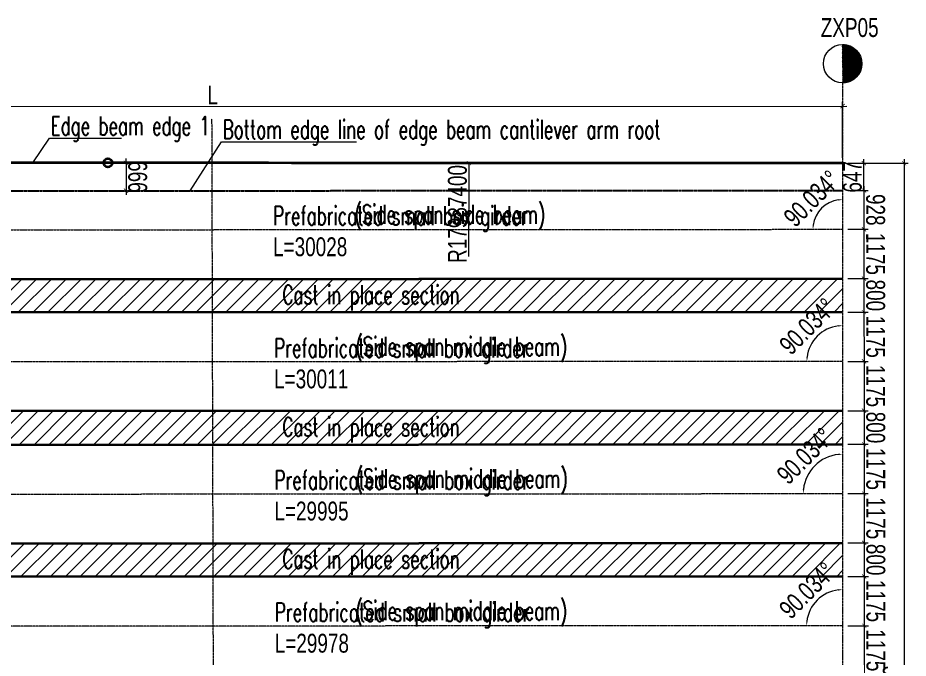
# Model space of a CAD drawing. Extents: x -2667085 to 4, y -2479164 to 2.
# Drawn here: x -2653756 to -2632528, y -2391876 to -2376611 of the extents above; entities that cross this region are included whole.
import ezdxf

# ---------------------------------------------------------------- set-up
doc = ezdxf.new("R2010")
doc.units = 0
doc.header["$MEASUREMENT"] = 0
doc.header["$PDMODE"] = 3
for name, pattern in [('CONTINOUS', [0]), ('DASHDOT', [1, 0.5, -0.25, 0, -0.25]), ('DASHED', [0.75, 0.5, -0.25]), ('ZXX0', [30, 13, -2, 0.5, -2, 12.5])]:
    doc.linetypes.add(name, pattern=pattern)
doc.layers.get('0').update_dxf_attribs({"linetype": 'CONTINUOUS'})
doc.layers.get('DEFPOINTS').update_dxf_attribs({"linetype": 'CONTINUOUS'})
for name, color, linetype, lineweight in [('Thick', 4, 'CONTINOUS', 35), ('桥－总－中心线', 1, 'ZXX0', 13), ('桥－构造轮廓－实线', 4, 'CONTINUOUS', 35), ('桥－构造轮廓－虚线', 3, 'DASHED', 25), ('桥－综合标注', 31, 'CONTINUOUS', 13), ('桥－综合说明', 7, 'CONTINUOUS', 13)]:
    doc.layers.add(name, color=color, linetype=linetype, lineweight=lineweight)
doc.styles.add('SMEDI', font='smsim.shx', dxfattribs={"width": 0.75, "bigfont": 'smfs.shx'})
doc.styles.add('TONGJI-FONT', font='simplex.shx', dxfattribs={"width": 0.65})
doc.dimstyles.new('1-150', dxfattribs={"dimtxt": 450, "dimasz": 100, "dimexe": 100, "dimexo": 125, "dimgap": 50, "dimtad": 1, "dimdec": 0, "dimtxsty": 'SMEDI', "dimblk": 'ARCHTICK', "dimcen": 2.5, "dimdle": 100, "dimclrd": 256, "dimclre": 256, "dimclrt": 256, "dimazin": 3, "dimtfac": 1, "dimtdec": 0, "dimtix": 1, "dimtmove": 2, "dimatfit": 3, "dimldrblk": 'ARCHTICK', "dimfxl": 2, "dimlwd": -1, "dimlwe": -1, "dimarcsym": 0})
doc.dimstyles.new('1-150角度', dxfattribs={"dimtxt": 450, "dimasz": 100, "dimexe": 100, "dimexo": 125, "dimgap": 5, "dimtad": 1, "dimdec": 3, "dimtxsty": 'SMEDI', "dimcen": 2.5, "dimdle": 100, "dimclrd": 256, "dimclre": 256, "dimclrt": 256, "dimadec": 3, "dimazin": 3, "dimtfac": 1, "dimtdec": 3, "dimtmove": 2, "dimatfit": 3, "dimldrblk": 'ARCHTICK', "dimfxl": 2, "dimlwd": -1, "dimlwe": -1, "dimarcsym": 0})

# ---------------------------------------------------------------- blocks, each defined once
blk = doc.blocks.new('_ArchTick')
at = {"color": 0, "linetype": 'ByBlock', "const_width": 0.15}
blk.add_lwpolyline([(-0.5, -0.5), (0.5, 0.5)], dxfattribs=at)
blk = doc.blocks.new('*D257')
at = {"layer": 'DEFPOINTS', "color": 0, "transparency": 16777216}
for p in [(-2634091, -2380724), (-2634090, -2381652), (-2633583, -2381652)]:
    blk.add_point(p, dxfattribs=at)
at = {"layer": '桥－综合标注', "transparency": 16777216}
for p, q in [((-2633584, -2380624), (-2633583, -2381752)), ((-2633966, -2380724), (-2633484, -2380724)), ((-2633965, -2381652), (-2633483, -2381652))]:
    blk.add_line(p, q, dxfattribs=at)
at = {"layer": '桥－综合标注', "transparency": 16777216, "xscale": 100, "yscale": 100, "zscale": 100}
for p, rotation in [((-2633584, -2380724), 90.05806722867273), ((-2633583, -2381652), 270.0580672286727)]:
    blk.add_blockref('_ArchTick', p, dxfattribs=dict(at, rotation=rotation))
at = {"layer": '桥－综合标注', "transparency": 16777216, "insert": (-2633308, -2381187), "char_height": 450, "attachment_point": 5, "rotation": 270.0581, "style": 'SMEDI'}
blk.add_mtext('\\A1;928', dxfattribs=at)
blk = doc.blocks.new('*D258')
at = {"layer": 'DEFPOINTS', "color": 0, "transparency": 16777216}
for p in [(-2634090, -2381652), (-2634091, -2382827), (-2633582, -2382827)]:
    blk.add_point(p, dxfattribs=at)
at = {"layer": '桥－综合标注', "transparency": 16777216}
for p, q in [((-2633965, -2381652), (-2633483, -2381652)), ((-2633583, -2381552), (-2633582, -2382927)), ((-2633966, -2382827), (-2633482, -2382827))]:
    blk.add_line(p, q, dxfattribs=at)
at = {"layer": '桥－综合标注', "transparency": 16777216, "xscale": 100, "yscale": 100, "zscale": 100}
for p, rotation in [((-2633583, -2381652), 90.03421358497303), ((-2633582, -2382827), 270.0342135849729)]:
    blk.add_blockref('_ArchTick', p, dxfattribs=dict(at, rotation=rotation))
at = {"layer": '桥－综合标注', "transparency": 16777216, "insert": (-2633308, -2382239), "char_height": 450, "attachment_point": 5, "rotation": 270.0342, "style": 'SMEDI'}
blk.add_mtext('\\A1;1175', dxfattribs=at)
blk = doc.blocks.new('*D259')
at = {"layer": 'DEFPOINTS', "color": 0, "transparency": 16777216}
for p in [(-2634091, -2382827), (-2634091, -2383627), (-2633582, -2383627)]:
    blk.add_point(p, dxfattribs=at)
at = {"layer": '桥－综合标注', "transparency": 16777216}
for p, q in [((-2633582, -2382727), (-2633582, -2383727)), ((-2633966, -2382827), (-2633482, -2382827)), ((-2633966, -2383627), (-2633482, -2383627))]:
    blk.add_line(p, q, dxfattribs=at)
at = {"layer": '桥－综合标注', "transparency": 16777216, "xscale": 100, "yscale": 100, "zscale": 100}
for p, rotation in [((-2633582, -2382827), 90.03421358497303), ((-2633582, -2383627), 270.0342135849729)]:
    blk.add_blockref('_ArchTick', p, dxfattribs=dict(at, rotation=rotation))
at = {"layer": '桥－综合标注', "transparency": 16777216, "insert": (-2633307, -2383227), "char_height": 450, "attachment_point": 5, "rotation": 270.0342, "style": 'SMEDI'}
blk.add_mtext('\\A1;800', dxfattribs=at)
blk = doc.blocks.new('*D260')
at = {"layer": 'DEFPOINTS', "color": 0, "transparency": 16777216}
for p in [(-2634091, -2383627), (-2634091, -2384802), (-2633581, -2384802)]:
    blk.add_point(p, dxfattribs=at)
at = {"layer": '桥－综合标注', "transparency": 16777216}
for p, q in [((-2633966, -2383627), (-2633482, -2383627)), ((-2633582, -2383527), (-2633581, -2384902)), ((-2633966, -2384802), (-2633481, -2384802))]:
    blk.add_line(p, q, dxfattribs=at)
at = {"layer": '桥－综合标注', "transparency": 16777216, "xscale": 100, "yscale": 100, "zscale": 100}
for p, rotation in [((-2633582, -2383627), 90.03421358497303), ((-2633581, -2384802), 270.0342135849729)]:
    blk.add_blockref('_ArchTick', p, dxfattribs=dict(at, rotation=rotation))
at = {"layer": '桥－综合标注', "transparency": 16777216, "insert": (-2633306, -2384214), "char_height": 450, "attachment_point": 5, "rotation": 270.0342, "style": 'SMEDI'}
blk.add_mtext('\\A1;1175', dxfattribs=at)
blk = doc.blocks.new('*D261')
at = {"layer": 'DEFPOINTS', "color": 0, "transparency": 16777216}
for p in [(-2634091, -2384802), (-2634091, -2385977), (-2633580, -2385977)]:
    blk.add_point(p, dxfattribs=at)
at = {"layer": '桥－综合标注', "transparency": 16777216}
for p, q in [((-2633581, -2384702), (-2633580, -2386077)), ((-2633966, -2384802), (-2633481, -2384802)), ((-2633966, -2385977), (-2633480, -2385977))]:
    blk.add_line(p, q, dxfattribs=at)
at = {"layer": '桥－综合标注', "transparency": 16777216, "xscale": 100, "yscale": 100, "zscale": 100}
for p, rotation in [((-2633581, -2384802), 90.03421358497303), ((-2633580, -2385977), 270.0342135849729)]:
    blk.add_blockref('_ArchTick', p, dxfattribs=dict(at, rotation=rotation))
at = {"layer": '桥－综合标注', "transparency": 16777216, "insert": (-2633306, -2385389), "char_height": 450, "attachment_point": 5, "rotation": 270.0342, "style": 'SMEDI'}
blk.add_mtext('\\A1;1175', dxfattribs=at)
blk = doc.blocks.new('*D262')
at = {"layer": 'DEFPOINTS', "color": 0, "transparency": 16777216}
for p in [(-2634091, -2385977), (-2634091, -2386777), (-2633580, -2386777)]:
    blk.add_point(p, dxfattribs=at)
at = {"layer": '桥－综合标注', "transparency": 16777216}
for p, q in [((-2633966, -2385977), (-2633480, -2385977)), ((-2633580, -2385877), (-2633580, -2386877)), ((-2633966, -2386777), (-2633480, -2386777))]:
    blk.add_line(p, q, dxfattribs=at)
at = {"layer": '桥－综合标注', "transparency": 16777216, "xscale": 100, "yscale": 100, "zscale": 100}
for p, rotation in [((-2633580, -2385977), 90.03421358497303), ((-2633580, -2386777), 270.0342135849729)]:
    blk.add_blockref('_ArchTick', p, dxfattribs=dict(at, rotation=rotation))
at = {"layer": '桥－综合标注', "transparency": 16777216, "insert": (-2633305, -2386377), "char_height": 450, "attachment_point": 5, "rotation": 270.0342, "style": 'SMEDI'}
blk.add_mtext('\\A1;800', dxfattribs=at)
blk = doc.blocks.new('*D263')
at = {"layer": 'DEFPOINTS', "color": 0, "transparency": 16777216}
for p in [(-2634091, -2386777), (-2634091, -2387952), (-2633579, -2387952)]:
    blk.add_point(p, dxfattribs=at)
at = {"layer": '桥－综合标注', "transparency": 16777216}
for p, q in [((-2633966, -2386777), (-2633480, -2386777)), ((-2633580, -2386677), (-2633579, -2388052)), ((-2633966, -2387952), (-2633479, -2387952))]:
    blk.add_line(p, q, dxfattribs=at)
at = {"layer": '桥－综合标注', "transparency": 16777216, "xscale": 100, "yscale": 100, "zscale": 100}
for p, rotation in [((-2633580, -2386777), 90.03421358497303), ((-2633579, -2387952), 270.0342135849729)]:
    blk.add_blockref('_ArchTick', p, dxfattribs=dict(at, rotation=rotation))
at = {"layer": '桥－综合标注', "transparency": 16777216, "insert": (-2633305, -2387364), "char_height": 450, "attachment_point": 5, "rotation": 270.0342, "style": 'SMEDI'}
blk.add_mtext('\\A1;1175', dxfattribs=at)
blk = doc.blocks.new('*D264')
at = {"layer": 'DEFPOINTS', "color": 0, "transparency": 16777216}
for p in [(-2634091, -2387952), (-2634090, -2389127), (-2633579, -2389127)]:
    blk.add_point(p, dxfattribs=at)
at = {"layer": '桥－综合标注', "transparency": 16777216}
for p, q in [((-2633579, -2387852), (-2633578, -2389227)), ((-2633966, -2387952), (-2633479, -2387952)), ((-2633965, -2389127), (-2633479, -2389127))]:
    blk.add_line(p, q, dxfattribs=at)
at = {"layer": '桥－综合标注', "transparency": 16777216, "xscale": 100, "yscale": 100, "zscale": 100}
for p, rotation in [((-2633579, -2387952), 90.03421358497303), ((-2633579, -2389127), 270.0342135849729)]:
    blk.add_blockref('_ArchTick', p, dxfattribs=dict(at, rotation=rotation))
at = {"layer": '桥－综合标注', "transparency": 16777216, "insert": (-2633304, -2388539), "char_height": 450, "attachment_point": 5, "rotation": 270.0342, "style": 'SMEDI'}
blk.add_mtext('\\A1;1175', dxfattribs=at)
blk = doc.blocks.new('*D265')
at = {"layer": 'DEFPOINTS', "color": 0, "transparency": 16777216}
for p in [(-2634090, -2389127), (-2634091, -2389927), (-2633578, -2389927)]:
    blk.add_point(p, dxfattribs=at)
at = {"layer": '桥－综合标注', "transparency": 16777216}
for p, q in [((-2633965, -2389127), (-2633479, -2389127)), ((-2633579, -2389027), (-2633578, -2390027)), ((-2633966, -2389927), (-2633478, -2389927))]:
    blk.add_line(p, q, dxfattribs=at)
at = {"layer": '桥－综合标注', "transparency": 16777216, "xscale": 100, "yscale": 100, "zscale": 100}
for p, rotation in [((-2633579, -2389127), 90.03421358497303), ((-2633578, -2389927), 270.0342135849729)]:
    blk.add_blockref('_ArchTick', p, dxfattribs=dict(at, rotation=rotation))
at = {"layer": '桥－综合标注', "transparency": 16777216, "insert": (-2633303, -2389527), "char_height": 450, "attachment_point": 5, "rotation": 270.0342, "style": 'SMEDI'}
blk.add_mtext('\\A1;800', dxfattribs=at)
blk = doc.blocks.new('*D266')
at = {"layer": 'DEFPOINTS', "color": 0, "transparency": 16777216}
for p in [(-2634091, -2389927), (-2634091, -2391102), (-2633577, -2391102)]:
    blk.add_point(p, dxfattribs=at)
at = {"layer": '桥－综合标注', "transparency": 16777216}
for p, q in [((-2633966, -2389927), (-2633478, -2389927)), ((-2633578, -2389827), (-2633577, -2391202)), ((-2633966, -2391102), (-2633477, -2391102))]:
    blk.add_line(p, q, dxfattribs=at)
at = {"layer": '桥－综合标注', "transparency": 16777216, "xscale": 100, "yscale": 100, "zscale": 100}
for p, rotation in [((-2633578, -2389927), 90.03421358497303), ((-2633577, -2391102), 270.0342135849729)]:
    blk.add_blockref('_ArchTick', p, dxfattribs=dict(at, rotation=rotation))
at = {"layer": '桥－综合标注', "transparency": 16777216, "insert": (-2633303, -2390514), "char_height": 450, "attachment_point": 5, "rotation": 270.0342, "style": 'SMEDI'}
blk.add_mtext('\\A1;1175', dxfattribs=at)
blk = doc.blocks.new('*D267')
at = {"layer": 'DEFPOINTS', "color": 0, "transparency": 16777216}
for p in [(-2634091, -2391102), (-2634091, -2392277), (-2633577, -2392277)]:
    blk.add_point(p, dxfattribs=at)
at = {"layer": '桥－综合标注', "transparency": 16777216}
for p, q in [((-2633577, -2391002), (-2633577, -2392377)), ((-2633966, -2391102), (-2633477, -2391102)), ((-2633966, -2392277), (-2633477, -2392277))]:
    blk.add_line(p, q, dxfattribs=at)
at = {"layer": '桥－综合标注', "transparency": 16777216, "xscale": 100, "yscale": 100, "zscale": 100}
for p, rotation in [((-2633577, -2391102), 90.03421358497303), ((-2633577, -2392277), 270.0342135849729)]:
    blk.add_blockref('_ArchTick', p, dxfattribs=dict(at, rotation=rotation))
at = {"layer": '桥－综合标注', "transparency": 16777216, "insert": (-2633302, -2391689), "char_height": 450, "attachment_point": 5, "rotation": 270.0342, "style": 'SMEDI'}
blk.add_mtext('\\A1;1175', dxfattribs=at)
blk = doc.blocks.new('*D280')
at = {"layer": 'DEFPOINTS', "color": 0, "transparency": 16777216}
for p in [(-2634091, -2380077), (-2634091, -2405277), (-2632628, -2405277)]:
    blk.add_point(p, dxfattribs=at)
at = {"layer": '桥－综合标注', "transparency": 16777216}
for p, q in [((-2632628, -2379977), (-2632628, -2405377)), ((-2633966, -2380077), (-2632528, -2380077)), ((-2633966, -2405277), (-2632528, -2405277))]:
    blk.add_line(p, q, dxfattribs=at)
at = {"layer": '桥－综合标注', "transparency": 16777216, "xscale": 100, "yscale": 100, "zscale": 100}
for p, rotation in [((-2632628, -2380077), 90), ((-2632628, -2405277), 270)]:
    blk.add_blockref('_ArchTick', p, dxfattribs=dict(at, rotation=rotation))
at = {"layer": '桥－综合标注', "transparency": 16777216, "insert": (-2632903, -2392677), "char_height": 450, "attachment_point": 5, "rotation": 90, "style": 'SMEDI'}
blk.add_mtext('\\A1;25200', dxfattribs=at)
blk = doc.blocks.new('*D282')
at = {"layer": 'DEFPOINTS', "color": 0, "transparency": 16777216}
for p in [(-2634091, -2378716), (-2664127, -2380095), (-2634091, -2380077)]:
    blk.add_point(p, dxfattribs=at)
at = {"layer": '桥－综合标注', "transparency": 16777216}
for p, q in [((-2664227, -2378734), (-2633991, -2378716)), ((-2664127, -2379970), (-2664127, -2378634)), ((-2634091, -2379952), (-2634092, -2378616))]:
    blk.add_line(p, q, dxfattribs=at)
at = {"layer": '桥－综合标注', "transparency": 16777216, "xscale": 100, "yscale": 100, "zscale": 100}
for p, rotation in [((-2664127, -2378734), 180.0339801968958), ((-2634091, -2378716), 0.03398019689573391)]:
    blk.add_blockref('_ArchTick', p, dxfattribs=dict(at, rotation=rotation))
at = {"layer": '桥－综合标注', "transparency": 16777216, "insert": (-2649110, -2378450), "char_height": 450, "attachment_point": 5, "rotation": 0.034, "style": 'SMEDI'}
blk.add_mtext('\\A1;L', dxfattribs=at)
blk = doc.blocks.new('*D284')
at = {"layer": 'DEFPOINTS', "color": 0, "transparency": 16777216}
for p in [(-2651608, -2380069), (-2651608, -2380735), (-2651176, -2380734)]:
    blk.add_point(p, dxfattribs=at)
at = {"layer": '桥－综合标注', "transparency": 16777216}
for p, q in [((-2651176, -2380068), (-2651176, -2379968)), ((-2651483, -2380069), (-2651076, -2380068)), ((-2651176, -2380068), (-2651176, -2380734)), ((-2651483, -2380735), (-2651076, -2380734)), ((-2651176, -2380734), (-2651176, -2380834))]:
    blk.add_line(p, q, dxfattribs=at)
at = {"layer": '桥－综合标注', "transparency": 16777216, "xscale": 100, "yscale": 100, "zscale": 100}
for p, rotation in [((-2651176, -2380068), 270.0342135849867), ((-2651176, -2380734), 90.03421358498665)]:
    blk.add_blockref('_ArchTick', p, dxfattribs=dict(at, rotation=rotation))
at = {"layer": '桥－综合标注', "transparency": 16777216, "insert": (-2650901, -2380401), "char_height": 450, "attachment_point": 5, "rotation": 270.0342, "style": 'SMEDI'}
blk.add_mtext('\\A1;666', dxfattribs=at)
blk = doc.blocks.new('*D289')
at = {"layer": 'DEFPOINTS', "color": 0, "transparency": 16777216}
for p in [(-2634091, -2380077), (-2633584, -2380077), (-2634091, -2380724)]:
    blk.add_point(p, dxfattribs=at)
at = {"layer": '桥－综合标注', "transparency": 16777216}
for p, q in [((-2633584, -2380077), (-2633584, -2379977)), ((-2633966, -2380077), (-2633484, -2380077)), ((-2633584, -2380724), (-2633584, -2380077)), ((-2633966, -2380724), (-2633484, -2380724)), ((-2633584, -2380724), (-2633584, -2380824))]:
    blk.add_line(p, q, dxfattribs=at)
at = {"layer": '桥－综合标注', "transparency": 16777216, "xscale": 100, "yscale": 100, "zscale": 100}
for p, rotation in [((-2633584, -2380077), 270), ((-2633584, -2380724), 90)]:
    blk.add_blockref('_ArchTick', p, dxfattribs=dict(at, rotation=rotation))
at = {"layer": '桥－综合标注', "transparency": 16777216, "insert": (-2633859, -2380401), "char_height": 450, "attachment_point": 5, "rotation": 90, "style": 'SMEDI'}
blk.add_mtext('\\A1;647', dxfattribs=at)
blk = doc.blocks.new('*D290')
at = {"layer": 'DEFPOINTS', "color": 0, "transparency": 16777216}
for p in [(-2664127, -2380095), (-2664118, -2381670), (-2634091, -2381652), (-2663702, -2382386), (-2663995, -2405295)]:
    blk.add_point(p, dxfattribs=at)
at = {"layer": '桥－综合标注', "transparency": 16777216}
blk.add_arc((-2664118, -2381670), 828, 277.2253, 353.1085, dxfattribs=at)
for points in [[(-2663313, -2381769), (-2663280, -2381771), (-2663290, -2381670)], [(-2664013, -2382508), (-2664015, -2382475), (-2664114, -2382498)]]:
    blk.add_solid(points, dxfattribs=at)
at = {"layer": '桥－综合标注', "transparency": 16777216, "insert": (-2663297, -2382486), "char_height": 450, "attachment_point": 5, "rotation": 45.1669, "style": 'SMEDI'}
blk.add_mtext('\\A1;89.735°', dxfattribs=at)
blk = doc.blocks.new('*D291')
at = {"layer": 'DEFPOINTS', "color": 0, "transparency": 16777216}
for p in [(-2664127, -2380095), (-2664102, -2384820), (-2634091, -2384802), (-2663612, -2385661), (-2663995, -2405295)]:
    blk.add_point(p, dxfattribs=at)
at = {"layer": '桥－综合标注', "transparency": 16777216}
blk.add_arc((-2664102, -2384820), 973, 276.1912, 354.1425, dxfattribs=at)
for points in [[(-2663151, -2384919), (-2663117, -2384920), (-2663129, -2384820)], [(-2663996, -2385804), (-2663998, -2385771), (-2664097, -2385793)]]:
    blk.add_solid(points, dxfattribs=at)
at = {"layer": '桥－综合标注', "transparency": 16777216, "insert": (-2663178, -2385739), "char_height": 450, "attachment_point": 5, "rotation": 45.1669, "style": 'SMEDI'}
blk.add_mtext('\\A1;89.735°', dxfattribs=at)
blk = doc.blocks.new('*D292')
at = {"layer": 'DEFPOINTS', "color": 0, "transparency": 16777216}
for p in [(-2664127, -2380095), (-2664085, -2387970), (-2634091, -2387952), (-2663627, -2388757), (-2663995, -2405295)]:
    blk.add_point(p, dxfattribs=at)
at = {"layer": '桥－综合标注', "transparency": 16777216}
blk.add_arc((-2664085, -2387970), 911, 276.593, 353.7407, dxfattribs=at)
for points in [[(-2663197, -2388069), (-2663163, -2388070), (-2663174, -2387970)], [(-2663980, -2388892), (-2663982, -2388858), (-2664081, -2388881)]]:
    blk.add_solid(points, dxfattribs=at)
at = {"layer": '桥－综合标注', "transparency": 16777216, "insert": (-2663205, -2388845), "char_height": 450, "attachment_point": 5, "rotation": 45.1669, "style": 'SMEDI'}
blk.add_mtext('\\A1;89.734°', dxfattribs=at)
blk = doc.blocks.new('*D293')
at = {"layer": 'DEFPOINTS', "color": 0, "transparency": 16777216}
for p in [(-2664127, -2380095), (-2664069, -2391120), (-2634091, -2391102), (-2663710, -2391737), (-2663995, -2405295)]:
    blk.add_point(p, dxfattribs=at)
at = {"layer": '桥－综合标注', "transparency": 16777216}
blk.add_arc((-2664069, -2391120), 714, 278.3324, 352.0012, dxfattribs=at)
for points in [[(-2663379, -2391218), (-2663345, -2391221), (-2663355, -2391120)], [(-2663964, -2391843), (-2663967, -2391810), (-2664065, -2391834)]]:
    blk.add_solid(points, dxfattribs=at)
at = {"layer": '桥－综合标注', "transparency": 16777216, "insert": (-2663329, -2391856), "char_height": 450, "attachment_point": 5, "rotation": 45.1668, "style": 'SMEDI'}
blk.add_mtext('\\A1;89.734°', dxfattribs=at)
blk = doc.blocks.new('*D294')
at = {"layer": 'DEFPOINTS', "color": 0, "transparency": 16777216}
for p in [(-2664127, -2380095), (-2664052, -2394270), (-2634091, -2394252), (-2663696, -2394883), (-2663995, -2405295)]:
    blk.add_point(p, dxfattribs=at)
at = {"layer": '桥－综合标注', "transparency": 16777216}
blk.add_arc((-2664052, -2394270), 709, 278.3877, 351.9459, dxfattribs=at)
for points in [[(-2663367, -2394368), (-2663334, -2394371), (-2663343, -2394270)], [(-2663948, -2394988), (-2663950, -2394955), (-2664049, -2394979)]]:
    blk.add_solid(points, dxfattribs=at)
at = {"layer": '桥－综合标注', "transparency": 16777216, "insert": (-2663316, -2395003), "char_height": 450, "attachment_point": 5, "rotation": 45.1668, "style": 'SMEDI'}
blk.add_mtext('\\A1;89.734°', dxfattribs=at)
blk = doc.blocks.new('*D295')
at = {"layer": 'DEFPOINTS', "color": 0, "transparency": 16777216}
for p in [(-2664127, -2380095), (-2664036, -2397420), (-2634091, -2397402), (-2663651, -2398081), (-2663995, -2405295)]:
    blk.add_point(p, dxfattribs=at)
at = {"layer": '桥－综合标注', "transparency": 16777216}
blk.add_arc((-2664036, -2397420), 765, 277.7912, 352.5423, dxfattribs=at)
for points in [[(-2663294, -2397518), (-2663260, -2397520), (-2663271, -2397420)], [(-2663931, -2398195), (-2663933, -2398162), (-2664032, -2398185)]]:
    blk.add_solid(points, dxfattribs=at)
at = {"layer": '桥－综合标注', "transparency": 16777216, "insert": (-2663259, -2398192), "char_height": 450, "attachment_point": 5, "rotation": 45.1668, "style": 'SMEDI'}
blk.add_mtext('\\A1;89.734°', dxfattribs=at)
blk = doc.blocks.new('*D296')
at = {"layer": 'DEFPOINTS', "color": 0, "transparency": 16777216}
for p in [(-2664127, -2380095), (-2664019, -2400570), (-2634091, -2400552), (-2663530, -2401410), (-2663995, -2405295)]:
    blk.add_point(p, dxfattribs=at)
at = {"layer": '桥－综合标注', "transparency": 16777216}
blk.add_arc((-2664019, -2400570), 973, 276.1934, 354.14, dxfattribs=at)
for points in [[(-2663069, -2400668), (-2663035, -2400670), (-2663047, -2400569)], [(-2663914, -2401553), (-2663915, -2401520), (-2664014, -2401542)]]:
    blk.add_solid(points, dxfattribs=at)
at = {"layer": '桥－综合标注', "transparency": 16777216, "insert": (-2663096, -2401488), "char_height": 450, "attachment_point": 5, "rotation": 45.1667, "style": 'SMEDI'}
blk.add_mtext('\\A1;89.734°', dxfattribs=at)
blk = doc.blocks.new('*D297')
at = {"layer": 'DEFPOINTS', "color": 0, "transparency": 16777216}
for p in [(-2664127, -2380095), (-2664003, -2403720), (-2634091, -2403702), (-2663630, -2404361), (-2663995, -2405295)]:
    blk.add_point(p, dxfattribs=at)
at = {"layer": '桥－综合标注', "transparency": 16777216}
blk.add_arc((-2664003, -2403720), 742, 278.0283, 352.3051, dxfattribs=at)
for points in [[(-2663284, -2403818), (-2663251, -2403820), (-2663261, -2403719)], [(-2663898, -2404471), (-2663901, -2404438), (-2663999, -2404462)]]:
    blk.add_solid(points, dxfattribs=at)
at = {"layer": '桥－综合标注', "transparency": 16777216, "insert": (-2663243, -2404476), "char_height": 450, "attachment_point": 5, "rotation": 45.1667, "style": 'SMEDI'}
blk.add_mtext('\\A1;89.734°', dxfattribs=at)
blk = doc.blocks.new('*D298')
at = {"layer": 'DEFPOINTS', "color": 0, "transparency": 16777216}
for p in [(-2634091, -2378162), (-2634403, -2403162), (-2664003, -2403720), (-2634091, -2403702), (-2634091, -2405277)]:
    blk.add_point(p, dxfattribs=at)
at = {"layer": '桥－综合标注', "transparency": 16777216}
blk.add_arc((-2634091, -2403702), 624, 99.1989, 170.8349, dxfattribs=at)
for points in [[(-2634192, -2403070), (-2634189, -2403103), (-2634091, -2403079)], [(-2634690, -2403604), (-2634723, -2403602), (-2634714, -2403703)]]:
    blk.add_solid(points, dxfattribs=at)
at = {"layer": '桥－综合标注', "transparency": 16777216, "insert": (-2634765, -2403028), "char_height": 450, "attachment_point": 5, "rotation": 45.0169, "style": 'SMEDI'}
blk.add_mtext('\\A1;90.034°', dxfattribs=at)
blk = doc.blocks.new('*D299')
at = {"layer": 'DEFPOINTS', "color": 0, "transparency": 16777216}
for p in [(-2634091, -2378162), (-2634487, -2399866), (-2664019, -2400570), (-2634091, -2400552), (-2634091, -2405277)]:
    blk.add_point(p, dxfattribs=at)
at = {"layer": '桥－综合标注', "transparency": 16777216}
blk.add_arc((-2634091, -2400552), 792, 97.2391, 172.7947, dxfattribs=at)
for points in [[(-2634192, -2399750), (-2634189, -2399783), (-2634091, -2399760)], [(-2634860, -2400454), (-2634893, -2400452), (-2634883, -2400553)]]:
    blk.add_solid(points, dxfattribs=at)
at = {"layer": '桥－综合标注', "transparency": 16777216, "insert": (-2634884, -2399759), "char_height": 450, "attachment_point": 5, "rotation": 45.0169, "style": 'SMEDI'}
blk.add_mtext('\\A1;90.034°', dxfattribs=at)
blk = doc.blocks.new('*D300')
at = {"layer": 'DEFPOINTS', "color": 0, "transparency": 16777216}
for p in [(-2634091, -2378162), (-2634499, -2396696), (-2664036, -2397420), (-2634091, -2397402), (-2634091, -2405277)]:
    blk.add_point(p, dxfattribs=at)
at = {"layer": '桥－综合标注', "transparency": 16777216}
blk.add_arc((-2634091, -2397402), 816, 97.03, 173.0039, dxfattribs=at)
for points in [[(-2634192, -2396576), (-2634189, -2396609), (-2634091, -2396587)], [(-2634884, -2397304), (-2634917, -2397302), (-2634906, -2397403)]]:
    blk.add_solid(points, dxfattribs=at)
at = {"layer": '桥－综合标注', "transparency": 16777216, "insert": (-2634901, -2396592), "char_height": 450, "attachment_point": 5, "rotation": 45.0169, "style": 'SMEDI'}
blk.add_mtext('\\A1;90.034°', dxfattribs=at)
blk = doc.blocks.new('*D301')
at = {"layer": 'DEFPOINTS', "color": 0, "transparency": 16777216}
for p in [(-2634091, -2378162), (-2634498, -2393547), (-2664052, -2394270), (-2634091, -2394252), (-2634091, -2405277)]:
    blk.add_point(p, dxfattribs=at)
at = {"layer": '桥－综合标注', "transparency": 16777216}
blk.add_arc((-2634091, -2394252), 814, 97.0389, 172.995, dxfattribs=at)
for points in [[(-2634192, -2393427), (-2634189, -2393461), (-2634091, -2393438)], [(-2634882, -2394154), (-2634916, -2394152), (-2634905, -2394253)]]:
    blk.add_solid(points, dxfattribs=at)
at = {"layer": '桥－综合标注', "transparency": 16777216, "insert": (-2634900, -2393443), "char_height": 450, "attachment_point": 5, "rotation": 45.017, "style": 'SMEDI'}
blk.add_mtext('\\A1;90.034°', dxfattribs=at)
blk = doc.blocks.new('*D302')
at = {"layer": 'DEFPOINTS', "color": 0, "transparency": 16777216}
for p in [(-2634091, -2378162), (-2634521, -2390358), (-2664069, -2391120), (-2634091, -2391102), (-2634091, -2405277)]:
    blk.add_point(p, dxfattribs=at)
at = {"layer": '桥－综合标注', "transparency": 16777216}
blk.add_arc((-2634091, -2391102), 860, 96.6682, 173.3658, dxfattribs=at)
for points in [[(-2634191, -2390232), (-2634190, -2390265), (-2634091, -2390243)], [(-2634928, -2391004), (-2634961, -2391002), (-2634950, -2391103)]]:
    blk.add_solid(points, dxfattribs=at)
at = {"layer": '桥－综合标注', "transparency": 16777216, "insert": (-2634932, -2390261), "char_height": 450, "attachment_point": 5, "rotation": 45.017, "style": 'SMEDI'}
blk.add_mtext('\\A1;90.034°', dxfattribs=at)
blk = doc.blocks.new('*D303')
at = {"layer": 'DEFPOINTS', "color": 0, "transparency": 16777216}
for p in [(-2634091, -2378162), (-2634561, -2387138), (-2664085, -2387970), (-2634091, -2387952), (-2634091, -2405277)]:
    blk.add_point(p, dxfattribs=at)
at = {"layer": '桥－综合标注', "transparency": 16777216}
blk.add_arc((-2634091, -2387952), 940, 96.0983, 173.9358, dxfattribs=at)
for points in [[(-2634191, -2387001), (-2634190, -2387034), (-2634091, -2387012)], [(-2635009, -2387854), (-2635042, -2387852), (-2635031, -2387953)]]:
    blk.add_solid(points, dxfattribs=at)
at = {"layer": '桥－综合标注', "transparency": 16777216, "insert": (-2634989, -2387055), "char_height": 450, "attachment_point": 5, "rotation": 45.017, "style": 'SMEDI'}
blk.add_mtext('\\A1;90.034°', dxfattribs=at)
blk = doc.blocks.new('*D304')
at = {"layer": 'DEFPOINTS', "color": 0, "transparency": 16777216}
for p in [(-2634091, -2378162), (-2634518, -2384063), (-2664102, -2384820), (-2634091, -2384802), (-2634091, -2405277)]:
    blk.add_point(p, dxfattribs=at)
at = {"layer": '桥－综合标注', "transparency": 16777216}
blk.add_arc((-2634091, -2384802), 853, 96.7179, 173.3163, dxfattribs=at)
for points in [[(-2634191, -2383938), (-2634190, -2383971), (-2634091, -2383949)], [(-2634922, -2384704), (-2634955, -2384702), (-2634944, -2384803)]]:
    blk.add_solid(points, dxfattribs=at)
at = {"layer": '桥－综合标注', "transparency": 16777216, "insert": (-2634928, -2383966), "char_height": 450, "attachment_point": 5, "rotation": 45.0171, "style": 'SMEDI'}
blk.add_mtext('\\A1;90.034°', dxfattribs=at)
blk = doc.blocks.new('*D305')
at = {"layer": 'DEFPOINTS', "color": 0, "transparency": 16777216}
for p in [(-2634091, -2378162), (-2634445, -2381039), (-2664118, -2381670), (-2634091, -2381652), (-2634091, -2405277)]:
    blk.add_point(p, dxfattribs=at)
at = {"layer": '桥－综合标注', "transparency": 16777216}
blk.add_arc((-2634091, -2381652), 708, 98.1003, 171.934, dxfattribs=at)
for points in [[(-2634192, -2380935), (-2634189, -2380968), (-2634091, -2380944)], [(-2634775, -2381554), (-2634808, -2381552), (-2634799, -2381653)]]:
    blk.add_solid(points, dxfattribs=at)
at = {"layer": '桥－综合标注', "transparency": 16777216, "insert": (-2634825, -2380919), "char_height": 450, "attachment_point": 5, "rotation": 45.0171, "style": 'SMEDI'}
blk.add_mtext('\\A1;90.034°', dxfattribs=at)

msp = doc.modelspace()

# ---------------------------------------------------------------- hatches: boundary and pattern name
at = {"layer": '桥－综合标注'}
h = msp.add_hatch(dxfattribs=at)
h.set_pattern_fill('ANSI31', color=256, scale=50, angle=3.31071514, style=0)
h.set_pattern_definition([(48.3107151, (-3144062.103, -2783798.0615), (-4.667266106, 4.156816943), [])])
h.paths.add_polyline_path([(-2633633.2777, -2377677.8573, 0.398765275), (-2634092.8621, -2377246.1506), (-2634088.5071, -2378162.4835, 0.4298324642)])
h = msp.add_hatch(dxfattribs=at)
h.set_pattern_fill('ANSI31', color=8, scale=2000, style=0)
h.paths.add_polyline_path([(-2664112.1418, -2382845.1857), (-2664107.9585, -2383645.1496), (-2634090.6846, -2383627.2583), (-2634090.6846, -2382827.2587)])
h.paths.add_polyline_path([(-2664095.6696, -2385995.1427), (-2664091.4863, -2386795.1066), (-2634090.6846, -2386777.2583), (-2634090.6846, -2385977.2587)])
h.paths.add_polyline_path([(-2664079.1974, -2389145.0997), (-2664075.0141, -2389945.0635), (-2634090.6846, -2389927.2583), (-2634090.6846, -2389127.2587)])
h.paths.add_polyline_path([(-2651835.5057, -2392668.5179, -1.0000362754), (-2651635.5058, -2392668.7079, 0.0002436781), (-2634090.6846, -2392677.2585), (-2634090.6846, -2392277.2587), (-2664062.7252, -2392295.0566), (-2664060.6343, -2392694.8997, -0.0015281482)])
h.paths.add_polyline_path([(-2664060.6343, -2392694.8997), (-2664058.5419, -2393095.0205), (-2634090.6846, -2393077.2583), (-2634090.6846, -2392677.2585, -0.0002436781), (-2651635.5058, -2392668.7079, -0.9999637271), (-2651835.5057, -2392668.5179, 0.0015281482)])
h.paths.add_polyline_path([(-2634090.6846, -2396227.2583), (-2634090.6846, -2395427.2587), (-2664046.253, -2395445.0136), (-2664042.0697, -2396244.9774)])
h.paths.add_polyline_path([(-2664029.7808, -2398594.9706), (-2664025.5975, -2399394.9344), (-2634090.6846, -2399377.2583), (-2634090.6846, -2398577.2587)])
h.paths.add_polyline_path([(-2664013.3086, -2401744.9275), (-2664009.1253, -2402544.8913), (-2634090.6846, -2402527.2583), (-2634090.6846, -2401727.2587)])

# ---------------------------------------------------------------- linework, layer by layer
at = {"layer": 'Thick', "ltscale": 5}
msp.add_circle((-2651608.2152, -2380068.7285), 100, dxfattribs=at)
at = {"layer": '桥－总－中心线', "linetype": 'DASHDOT', "ltscale": 5}
for p, q in [((-2634090.6846, -2378162.4887), (-2634090.6846, -2405277.2585)), ((-2649053.7636, -2406797.2499), (-2649126.3999, -2379016.803)), ((-2664118.2862, -2381670.1892), (-2634090.6846, -2381652.2585)), ((-2634090.6846, -2384802.2585), (-2664101.814, -2384820.1461)), ((-2664085.3418, -2387970.1031), (-2634090.6846, -2387952.2585)), ((-2634090.6846, -2391102.2585), (-2664068.8696, -2391120.0601))]:
    msp.add_line(p, q, dxfattribs=at)
at = {"layer": '桥－构造轮廓－实线'}
for p, q in [((-2664112.1418, -2382845.1857), (-2634089.983, -2382827.2583)), ((-2634091.385, -2383627.2587), (-2664107.9585, -2383645.1496)), ((-2634089.9843, -2385977.2583), (-2664095.6696, -2385995.1427)), ((-2664091.4863, -2386795.1066), (-2634091.3837, -2386777.2587)), ((-2664079.1974, -2389145.0997), (-2634089.9856, -2389127.2583)), ((-2634091.3824, -2389927.2587), (-2664075.0141, -2389945.0635))]:
    msp.add_line(p, q, dxfattribs=at)
msp.add_lwpolyline([(-2634090.6846, -2380077.2585, -0.0002434695), (-2651608.2152, -2380068.7285, 0.0015549992), (-2664126.523, -2380095.072, 0.0015549992)], format="xyb", dxfattribs=at)
at = {"layer": '桥－构造轮廓－虚线', "color": 3, "linetype": 'DASHED', "ltscale": 2}
msp.add_line((-2664123.139, -2380742.1919), (-2634090.6846, -2380724.2583), dxfattribs=at)
at = {"layer": '桥－综合标注'}
for p, q in [((-2653398.9992, -2380067.7244), (-2652999.2549, -2379483.8161)), ((-2652999.2549, -2379483.8161), (-2651281.8485, -2379483.8161)), ((-2649644.2227, -2380733.546), (-2648899.3233, -2379570.2068)), ((-2648899.3233, -2379570.2068), (-2645681.9203, -2379570.2068)), ((-2642999.7528, -2382298.8025), (-2642998.6515, -2380075.0527))]:
    msp.add_line(p, q, dxfattribs=at)
msp.add_circle((-2634090.6846, -2377704.317), 458.1716, dxfattribs=at)

# ---------------------------------------------------------------- block references
at = {"layer": '桥－综合标注', "xscale": 100, "yscale": 100, "zscale": 100, "rotation": 89.97162519766664}
msp.add_blockref('_ArchTick', (-2642998.6515, -2380075.0527), dxfattribs=at)

# ---------------------------------------------------------------- texts
at = {"layer": '桥－综合标注', "insert": (-2643274.2516, -2381286.7914), "char_height": 450, "attachment_point": 5, "rotation": 89.9716252, "style": 'SMEDI'}
msp.add_mtext('\\A1;R17987400', dxfattribs=at)
at = {"layer": '桥－综合说明'}
for s, style, width, p in [('ZXP05', 'SMEDI', 0.75, (-2634613.0114, -2377067.8348)), ('Edge beam edge 1', 'TONGJI-FONT', 0.65, (-2652973.7594, -2379410.5732)), ('Bottom edge line of edge beam cantilever arm root', 'TONGJI-FONT', 0.65, (-2648873.8278, -2379496.9639)), ('Prefabricated small box girder', 'TONGJI-FONT', 0.65, (-2647670.6506, -2381554.8668)), ('(Side span side beam)', 'TONGJI-FONT', 0.65, (-2645731.0573, -2381518.4881)), ('L=30028', 'SMEDI', 0.75, (-2647670.6506, -2382293.8819)), ('Cast in place section', 'TONGJI-FONT', 0.65, (-2647447.7361, -2383436.486)), ('Prefabricated small box girder', 'TONGJI-FONT', 0.65, (-2647647.0266, -2384704.677)), ('(Side span middle beam)', 'TONGJI-FONT', 0.65, (-2645707.4333, -2384668.2983)), ('L=30011', 'SMEDI', 0.75, (-2647647.0266, -2385443.692)), ('Cast in place section', 'TONGJI-FONT', 0.65, (-2647447.7361, -2386586.4693)), ('Prefabricated small box girder', 'TONGJI-FONT', 0.65, (-2647638.7905, -2387854.6555)), ('(Side span middle beam)', 'TONGJI-FONT', 0.65, (-2645699.1972, -2387818.2767)), ('L=29995', 'SMEDI', 0.75, (-2647638.7905, -2388593.6705)), ('Cast in place section', 'TONGJI-FONT', 0.65, (-2647447.7361, -2389736.4527)), ('(Side span middle beam)', 'TONGJI-FONT', 0.65, (-2645707.4333, -2390968.265)), ('Prefabricated small box girder', 'TONGJI-FONT', 0.65, (-2647630.5544, -2391004.634)), ('L=29978', 'SMEDI', 0.75, (-2647630.5544, -2391743.649))]:
    msp.add_text(s, height=450, dxfattribs=dict(at, style=style, width=width)).set_placement(p)

# ---------------------------------------------------------------- dimensions: what is measured, and where the dimension line sits
at = {"layer": '桥－综合标注'}
dim = msp.add_aligned_dim(p1=(-2664126.523, -2380095.0717), p2=(-2634090.6846, -2380077.2585), distance=1361.514, text='L', dimstyle='1-150', dxfattribs=at)
dim.commit()
dim.dimension.update_dxf_attribs({"geometry": '*D282', "text_midpoint": (-2649109.5744, -2378449.6514)})
for base, line1, line2, picture, middle in [((-2634444.7677, -2381039.2505), ((-2634090.6846, -2378162.4887), (-2634090.6846, -2405277.2585)), ((-2664118.2862, -2381670.1892), (-2634090.6846, -2381652.2585)), '*D305', (-2634824.8254, -2380918.5559)), ((-2634517.5193, -2384063.2983), ((-2634090.6846, -2378162.4887), (-2634090.6846, -2405277.2585)), ((-2634090.6846, -2384802.2585), (-2664101.814, -2384820.1461)), '*D304', (-2634927.7069, -2383965.735)), ((-2634560.8388, -2387138.3003), ((-2634090.6846, -2378162.4887), (-2634090.6846, -2405277.2585)), ((-2664085.3418, -2387970.1031), (-2634090.6846, -2387952.2585)), '*D303', (-2634988.9671, -2387054.5102)), ((-2634520.6916, -2390357.8049), ((-2634090.6846, -2378162.4887), (-2634090.6846, -2405277.2585)), ((-2634090.6846, -2391102.2585), (-2664068.8696, -2391120.0601)), '*D302', (-2634932.193, -2390261.2497)), ((-2634498.0717, -2393546.9652), ((-2634090.6846, -2378162.4887), (-2634090.6846, -2405277.2585)), ((-2664052.3974, -2394270.017), (-2634090.6846, -2394252.2585)), '*D301', (-2634900.205, -2393443.2178)), ((-2634498.5903, -2396696.0668), ((-2634090.6846, -2378162.4887), (-2634090.6846, -2405277.2585)), ((-2634090.6846, -2397402.2585), (-2664035.9252, -2397419.974)), '*D300', (-2634900.9382, -2396592.4841)), ((-2634486.8209, -2399866.4421), ((-2634090.6846, -2378162.4887), (-2634090.6846, -2405277.2585)), ((-2664019.4531, -2400569.931), (-2634090.6846, -2400552.2585)), '*D299', (-2634884.2945, -2399759.1171)), ((-2634402.5537, -2403162.3303), ((-2634090.6846, -2378162.4887), (-2634090.6846, -2405277.2585)), ((-2664002.9809, -2403719.8879), (-2634090.6846, -2403702.2585)), '*D298', (-2634765.128, -2403028.2125)), ((-2663709.6666, -2391736.9581), ((-2664126.523, -2380095.0717), (-2663994.7455, -2405294.7274)), ((-2634090.6846, -2391102.2585), (-2664068.8696, -2391120.0601)), '*D293', (-2663328.6062, -2391856.0254)), ((-2663695.6459, -2394882.7054), ((-2664126.523, -2380095.0717), (-2663994.7455, -2405294.7274)), ((-2664052.3974, -2394270.017), (-2634090.6846, -2394252.2585)), '*D294', (-2663315.5891, -2395002.5481)), ((-2663701.7484, -2382385.5526), ((-2664126.523, -2380095.0717), (-2663994.7455, -2405294.7274)), ((-2664118.2862, -2381670.1892), (-2634090.6846, -2381652.2585)), '*D290', (-2663297.2183, -2382486.4871)), ((-2663650.812, -2398081.3716), ((-2664126.523, -2380095.0717), (-2663994.7455, -2405294.7274)), ((-2634090.6846, -2397402.2585), (-2664035.9252, -2397419.974)), '*D295', (-2663259.1457, -2398192.2451)), ((-2663629.6672, -2404361.0218), ((-2664126.523, -2380095.0717), (-2663994.7455, -2405294.7274)), ((-2664002.9809, -2403719.8879), (-2634090.6846, -2403702.2585)), '*D297', (-2663242.8311, -2404475.6274)), ((-2663627.0041, -2388757.2551), ((-2664126.523, -2380095.0717), (-2663994.7455, -2405294.7274)), ((-2664085.3418, -2387970.1031), (-2634090.6846, -2387952.2585)), '*D292', (-2663205.3637, -2388844.9709)), ((-2663612.2494, -2385660.9268), ((-2664126.523, -2380095.0717), (-2663994.7455, -2405294.7274)), ((-2634090.6846, -2384802.2585), (-2664101.814, -2384820.1461)), '*D291', (-2663177.8264, -2385738.7668)), ((-2663530.0719, -2401410.4001), ((-2664019.4531, -2400569.931), (-2634090.6846, -2400552.2585)), ((-2664126.523, -2380095.0717), (-2663994.7455, -2405294.7274)), '*D296', (-2663095.7244, -2401488.2993))]:
    dim = msp.add_angular_dim_2l(base=base, line1=line1, line2=line2, dimstyle='1-150角度', dxfattribs=at)
    dim.commit()
    dim.dimension.update_dxf_attribs({"geometry": picture, "text_midpoint": middle})
for p1, p2, distance, picture, middle in [((-2651608.2152, -2380068.7285), (-2651607.8175, -2380734.7185), 432.1194, '*D284', (-2650900.8971, -2380401.3013)), ((-2634090.6846, -2380724.2583), (-2634090.6846, -2380077.2585), -506.9582, '*D289', (-2633858.7265, -2380400.7584)), ((-2634090.6846, -2380077.2585), (-2634090.6846, -2405277.2585), 1462.603, '*D280', (-2632903.0816, -2392677.2585)), ((-2634090.6846, -2380724.2583), (-2634089.7441, -2381652.2579), 506.7607, '*D257', (-2633308.4541, -2381187.4658))]:
    dim = msp.add_aligned_dim(p1=p1, p2=p2, distance=distance, dimstyle='1-150', dxfattribs=at)
    dim.commit()
    dim.dimension.update_dxf_attribs({"geometry": picture, "text_midpoint": middle})
for base, p1, p2, picture, middle in [((-2633582.2818, -2382826.9551), (-2634089.7441, -2381652.2579), (-2634090.6846, -2382827.2587), '*D258', (-2633307.6327, -2382239.291)), ((-2633581.8041, -2383626.9544), (-2634090.6846, -2382827.2587), (-2634091.385, -2383627.2587), '*D259', (-2633307.043, -2383226.7906)), ((-2633581.1025, -2384801.9542), (-2634091.385, -2383627.2587), (-2634090.6846, -2384802.2585), '*D260', (-2633306.4533, -2384214.2901)), ((-2633580.4008, -2385976.954), (-2634090.6846, -2384802.2585), (-2634090.6846, -2385977.2587), '*D261', (-2633305.7517, -2385389.2899)), ((-2633579.9231, -2386776.9533), (-2634090.6846, -2385977.2587), (-2634091.3837, -2386777.2587), '*D262', (-2633305.162, -2386376.7894)), ((-2633579.2215, -2387951.9531), (-2634091.3837, -2386777.2587), (-2634090.6846, -2387952.2585), '*D263', (-2633304.5724, -2387364.289)), ((-2633578.5198, -2389126.9529), (-2634090.6846, -2387952.2585), (-2634089.9856, -2389127.2583), '*D264', (-2633303.8707, -2388539.2888)), ((-2633578.0421, -2389926.9522), (-2634089.9856, -2389127.2583), (-2634091.3824, -2389927.2587), '*D265', (-2633303.281, -2389526.7883)), ((-2633577.3405, -2391101.952), (-2634091.3824, -2389927.2587), (-2634090.6846, -2391102.2585), '*D266', (-2633302.6914, -2390514.2879)), ((-2633576.6389, -2392276.9517), (-2634090.6846, -2391102.2585), (-2634090.6846, -2392277.2587), '*D267', (-2633301.9897, -2391689.2876))]:
    dim = msp.add_linear_dim(base=base, p1=p1, p2=p2, angle=90.03421358, dimstyle='1-150', dxfattribs=at)
    dim.commit()
    dim.dimension.update_dxf_attribs({"geometry": picture, "text_midpoint": middle})

doc.saveas('drawing.dxf')
